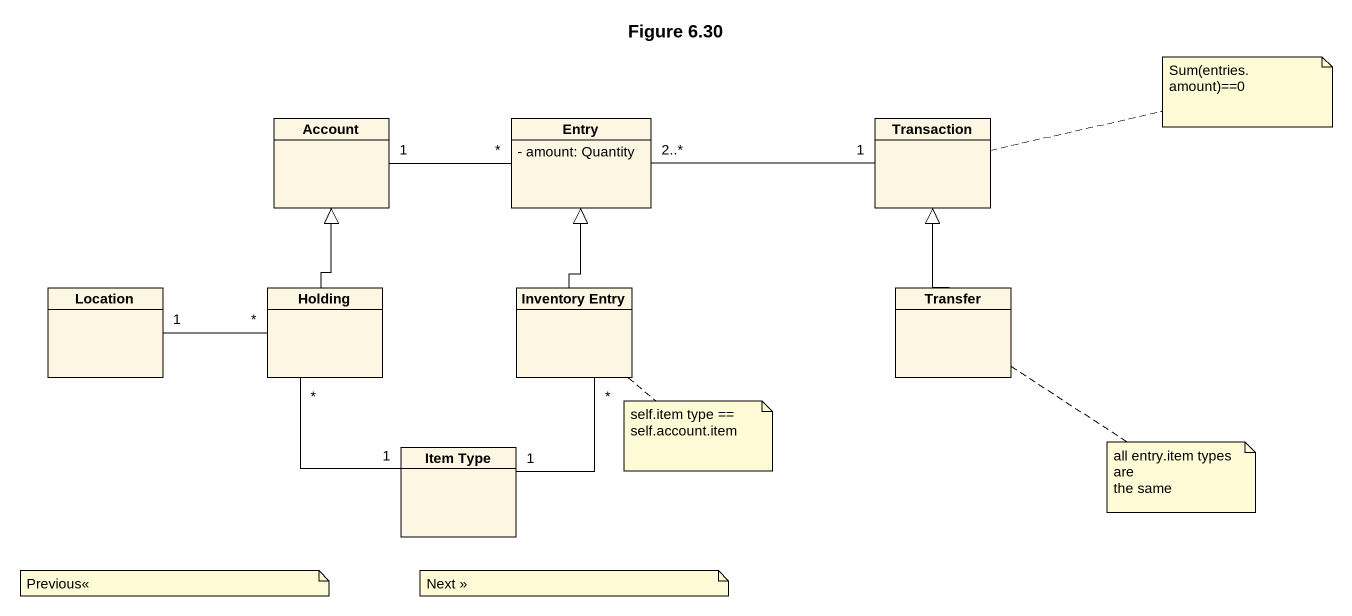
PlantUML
@startuml
title Figure 6.30
hide circle
hide empty members
skinparam classAttributeIconSize 0
class Account
class Entry {
  - amount: Quantity
}
class Transaction
class Location
class Holding
class "Inventory Entry" as Inventory_Entry
class Transfer
class "Item Type" as Item_Type
Account "1" -right- "*" Entry
Transaction "1" -left- "2..*" Entry
Location "1" -right- "*" Holding
Holding -up-|> Account
Inventory_Entry -up-|> Entry
Transfer -up-|> Transaction
Item_Type "1" -up- "*" Holding
Item_Type "1" -up- "*" Inventory_Entry
note right of Transaction : Sum(entries.amount)==0
note bottom of Inventory_Entry : self.item type == self.account.item
note bottom of Transfer
  all entry.item types are
  the same
end note
note as N4
  Previous<<
end note
note as N5
  Next >>
end note
@enduml
